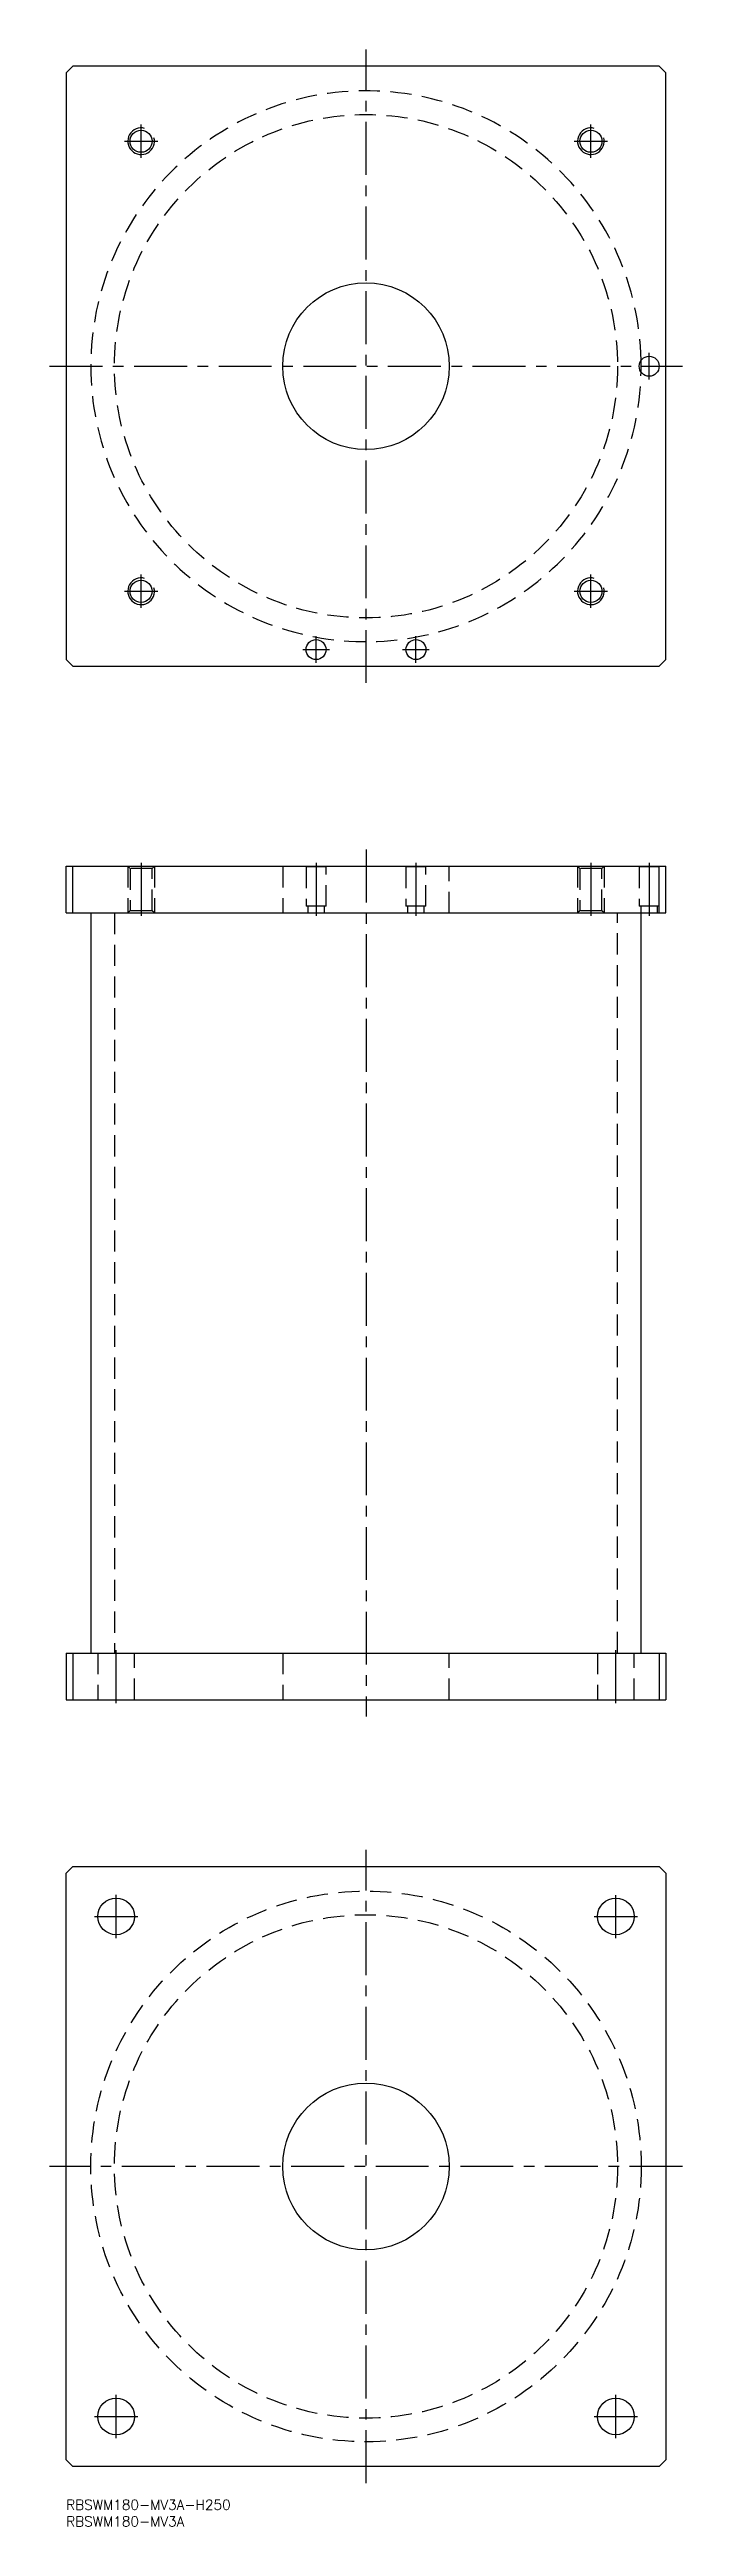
# Model space of a CAD drawing. Extents: x -5 to 185, y -8 to 735.
import ezdxf

# ---------------------------------------------------------------- set-up
doc = ezdxf.new("R2010")
doc.units = 0
doc.header["$LTSCALE"] = 0.5
doc.linetypes.add('CENTER', pattern=[50.8, 31.75, -6.35, 6.35, -6.35])
doc.linetypes.add('DASHED', pattern=[19.05, 12.7, -6.35])
for name, color, linetype in [('MSM_CENTER', 1, 'CENTER'), ('MSM_CONTINUOUS', 7, 'CONTINUOUS'), ('MSM_DASHED', 4, 'DASHED'), ('MSM_NARROW', 5, 'CONTINUOUS'), ('MSM_PART_NUMBER', 7, 'CONTINUOUS')]:
    doc.layers.add(name, color=color, linetype=linetype)
doc.styles.get("Standard").update_dxf_attribs({"font": 'txt.shx', "height": 3, "bigfont": 'bigfont.shx'})

msp = doc.modelspace()

# ---------------------------------------------------------------- linework, layer by layer
at = {"layer": 'MSM_CENTER'}
for p, q in [((90, 545), (90, 735)), ((17.5, 707.5), (27.5, 707.5)), ((22.5, 702.5), (22.5, 712.5)), ((152.5, 707.5), (162.5, 707.5)), ((157.5, 702.5), (157.5, 712.5)), ((-5, 640), (185, 640)), ((175, 636), (175, 644)), ((17.5, 572.5), (27.5, 572.5)), ((22.5, 567.5), (22.5, 577.5)), ((152.5, 572.5), (162.5, 572.5)), ((157.5, 567.5), (157.5, 577.5)), ((75, 551), (75, 559)), ((105, 551), (105, 559)), ((71, 555), (79, 555)), ((101, 555), (109, 555)), ((22.5, 491), (22.5, 475)), ((75, 491), (75, 475)), ((90, 495), (90, 235)), ((105, 491), (105, 475)), ((157.5, 491), (157.5, 475)), ((175, 491), (175, 475)), ((15, 239), (15, 255)), ((165, 239), (165, 255)), ((90, 5), (90, 195)), ((15, 168.5), (15, 181.5)), ((165, 168.5), (165, 181.4)), ((8.5, 175), (21.5, 175)), ((158.5, 175), (171.5, 175)), ((185, 100), (-5, 100)), ((15, 18.5), (15, 31.5)), ((165, 18.5), (165, 31.5)), ((8.5, 25), (21.5, 25)), ((158.5, 25), (171.5, 25))]:
    msp.add_line(p, q, dxfattribs=at)
at = {"layer": 'MSM_CONTINUOUS'}
for p, q in [((2, 730), (0, 728)), ((178, 730), (2, 730)), ((180, 728), (178, 730)), ((0, 728), (0, 552)), ((180, 552), (180, 728)), ((0, 552), (2, 550)), ((2, 550), (178, 550)), ((178, 550), (180, 552)), ((0, 490), (180, 490)), ((0, 476), (0, 490)), ((2, 476), (2, 490)), ((178, 476), (178, 490)), ((180, 476), (180, 490)), ((0, 476), (180, 476)), ((7.4, 476), (7.4, 254)), ((172.6, 254), (172.6, 476)), ((0, 254), (180, 254)), ((0, 254), (0, 240)), ((2, 254), (2, 240)), ((178, 254), (178, 240)), ((180, 254), (180, 240)), ((0, 240), (180, 240)), ((0, 188), (2, 190)), ((0, 12), (0, 188)), ((2, 190), (178, 190)), ((178, 190), (180, 188)), ((180, 188), (180, 12)), ((2, 10), (0, 12)), ((178, 10), (2, 10)), ((180, 12), (178, 10))]:
    msp.add_line(p, q, dxfattribs=at)
for centre, radius in [((22.5, 707.5), 3.3235), ((157.5, 707.5), 3.3235), ((90, 640), 25), ((175, 640), 3), ((22.5, 572.5), 3.3235), ((157.5, 572.5), 3.3235), ((75, 555), 3), ((105, 555), 3), ((15, 175), 5.5), ((165, 175), 5.5), ((90, 100), 25), ((15, 25), 5.5), ((165, 25), 5.5)]:
    msp.add_circle(centre, radius, dxfattribs=at)
msp.add_arc((90, 640), 82.6, 358.7691532, 1.2308468, dxfattribs=at)
at = {"layer": 'MSM_DASHED'}
for p, q in [((18.5, 490), (19.1765, 489.3235)), ((18.5, 490), (18.5, 476)), ((19.1765, 489.3235), (19.1765, 476.6765)), ((25.8235, 489.3235), (19.1765, 489.3235)), ((25.8235, 489.3235), (26.5, 490)), ((25.8235, 476.6765), (25.8235, 489.3235)), ((26.5, 490), (26.5, 476)), ((65, 490), (65, 476)), ((71.8, 490), (72, 489.8)), ((72, 489.8), (72, 478)), ((78, 489.8), (72, 489.8)), ((78, 489.8), (78.2, 490)), ((78, 478), (78, 489.8)), ((101.8, 490), (102, 489.8)), ((102, 489.8), (102, 478)), ((108, 489.8), (102, 489.8)), ((108, 489.8), (108.2, 490)), ((108, 478), (108, 489.8)), ((115, 476), (115, 490)), ((153.5, 490), (154.1765, 489.3235)), ((153.5, 490), (153.5, 476)), ((154.1765, 489.3235), (154.1765, 476.6765)), ((160.8235, 489.3235), (154.1765, 489.3235)), ((160.8235, 489.3235), (161.5, 490)), ((160.8235, 476.6765), (160.8235, 489.3235)), ((161.5, 490), (161.5, 476)), ((171.8, 490), (172, 489.8)), ((172, 489.8), (172, 478)), ((178, 489.8), (172, 489.8)), ((178, 489.8), (178.2, 490)), ((14.5, 476), (14.5, 254)), ((19.1765, 476.6765), (18.5, 476)), ((25.8235, 476.6765), (19.1765, 476.6765)), ((26.5, 476), (25.8235, 476.6765)), ((78, 478), (72, 478)), ((72.5, 478), (72.5, 476)), ((77.5, 476), (77.5, 478)), ((108, 478), (102, 478)), ((102.5, 478), (102.5, 476)), ((107.5, 476), (107.5, 478)), ((154.1765, 476.6765), (153.5, 476)), ((160.8235, 476.6765), (154.1765, 476.6765)), ((161.5, 476), (160.8235, 476.6765)), ((165.5, 254), (165.5, 476)), ((178, 478), (172, 478)), ((172.5, 478), (172.5, 476)), ((177.5, 476), (177.5, 478)), ((9.5, 254), (9.5, 240)), ((20.5, 240), (20.5, 254)), ((65, 254), (65, 240)), ((115, 240), (115, 254)), ((159.5, 254), (159.5, 240)), ((170.5, 240), (170.5, 254))]:
    msp.add_line(p, q, dxfattribs=at)
for centre, radius in [((90, 640), 75.5), ((90, 100), 82.6), ((90, 100), 75.5)]:
    msp.add_circle(centre, radius, dxfattribs=at)
msp.add_arc((90, 640), 82.6, 1.2308468, 358.7691532, dxfattribs=at)
at = {"layer": 'MSM_NARROW'}
for centre in [(22.5, 707.5), (157.5, 707.5), (22.5, 572.5), (157.5, 572.5)]:
    msp.add_arc(centre, 4, 75, 15, dxfattribs=at)

# ---------------------------------------------------------------- texts
at = {"layer": 'MSM_PART_NUMBER'}
for s, p in [('RBSWM180-MV3A-H250', (0, -3)), ('RBSWM180-MV3A', (0, -8))]:
    msp.add_text(s, height=3, dxfattribs=at).set_placement(p)

doc.saveas('drawing.dxf')
